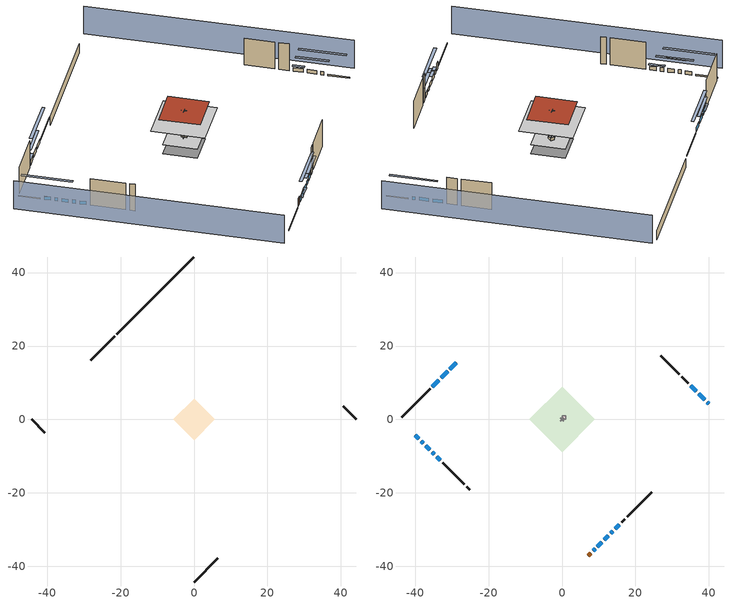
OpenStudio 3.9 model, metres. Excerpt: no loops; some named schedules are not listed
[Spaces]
basement - unconditioned 1
 floor foundation (Slab2 construction): -5.71,0 0,5.71 5.71,0 0,-5.71 z-2.13
 wall outside (RimJoist1 construction): -21.63,22.61 -28.11,16.12 z0.3:0.61
 wall outside (RimJoist2 construction): 44.24,0 40.64,3.6 z0.3:0.61
 wall outside (RimJoist3 construction): 0,-44.24 6.49,-37.75 z0.3:0.61
 wall outside (RimJoist4 construction): -44.24,0 -40.64,-3.6 z0.3:0.61
 wall foundation (FoundationWall1 construction): 0,44.24 -20.97,23.27 z-2.13:0.3
conditioned space 1
 floor to basement - unconditioned 1 (Floor1 construction): -5.71,0 0,5.71 5.71,0 0,-5.71 z0.3
 floor to garage 1 (Floor2 construction): -3.66,0 0,3.66 3.66,0 0,-3.66 z0.3
 floor adiabatic (AdiabaticFloorConstruction): -8.86,0 0,8.86 8.86,0 0,-8.86 z5.18
 wall outside (Wall3 construction): -35.93,8.3 -43.58,0.66 z0.3:7.62
 wall outside (Wall4 construction): 31.97,12.27 26.93,17.31 z0.3:7.62
 wall outside (Wall7 construction): 17.8,-26.44 24.48,-19.76 z0.3:7.62
 wall outside (Wall8 construction): -32.45,-11.78 -26.64,-17.6 z0.3:7.62
 wall outside (AdiabaticWallConstruction): -28.77,15.47 -30.5,13.73 / -31.16,13.08 -32.89,11.35 / -33.55,10.69 -35.28,8.96 / 13.25,-30.99 13.8,-30.44 / 8.45,-35.79 9,-35.24 z0.3:1.37; 39.98,4.26 39.48,4.76 z0.3:1.22; 38.82,5.42 37.24,7 / 36.58,7.65 35,9.23 z0.3:1.31; 11.48,-32.76 12.59,-31.65 / -38.27,-5.96 -37.73,-6.51 / -35.36,-8.87 -34.82,-9.42 z0.3:1.34; 14.45,-29.79 15.62,-28.61 / 9.65,-34.59 10.82,-33.41 z0.3:1.43; -39.98,-4.26 -38.93,-5.31 / -37.07,-7.17 -36.02,-8.22 / -34.16,-10.07 -33.11,-11.13 z0.3:1.28
 wall outside (AdiabaticWallConstruction 1): 7.14,-37.09 7.79,-36.45 z0.3:2.34
 wall to garage 1 (Wall5 construction): -0.43,-0.43 0.43,0.43 z0.3:7.62
 wall to garage 1 (Wall6 construction): 0.43,-0.43 -0.43,0.43 z0.3:7.62
 window (WindowConstruction): -28.77,15.47 -30.5,13.74 z0.3:1.37
 window (WindowConstruction 1): -31.16,13.08 -32.89,11.35 z0.3:1.37
 window (WindowConstruction 2): -33.55,10.69 -35.28,8.96 z0.3:1.37
 window (WindowConstruction 3): 39.98,4.26 39.48,4.76 z0.3:1.22
 window (WindowConstruction 4): 38.82,5.42 37.24,7 z0.3:1.31
 window (WindowConstruction 5): 36.58,7.65 35,9.23 z0.3:1.31
 window (WindowConstruction 6): 11.48,-32.76 12.59,-31.65 z0.3:1.34
 window (WindowConstruction 7): 13.25,-30.99 13.79,-30.44 z0.3:1.37
 window (WindowConstruction 8): 14.45,-29.79 15.62,-28.62 z0.3:1.43
 window (WindowConstruction 9): 8.45,-35.79 9,-35.24 z0.3:1.37
 window (WindowConstruction 10): 9.65,-34.58 10.82,-33.41 z0.3:1.43
 window (WindowConstruction 11): -39.98,-4.26 -38.93,-5.31 z0.3:1.28
 window (WindowConstruction 12): -38.27,-5.96 -37.73,-6.51 z0.3:1.34
 window (WindowConstruction 13): -37.07,-7.17 -36.02,-8.22 z0.3:1.28
 window (WindowConstruction 14): -35.36,-8.87 -34.82,-9.42 z0.3:1.34
 window (WindowConstruction 15): -34.16,-10.08 -33.11,-11.13 z0.3:1.28
 door (Door): 7.14,-37.09 7.79,-36.45 z0.3:2.34
 ceiling adiabatic (AdiabaticFloorConstruction): 0,-8.86 8.86,0 0,8.86 -8.86,0 z5.18
 roof outside (Roof1 construction): 0,6.78 -6.78,0 0,-6.78 6.78,0 z7.62
garage 1
 floor foundation (Slab1 construction): -3.66,0 0,3.66 3.66,0 0,-3.66 z0
 wall outside (Wall1 construction): 34.35,9.89 32.62,11.62 z0.3:7.62
 wall outside (Wall2 construction): 16.28,-27.96 17.14,-27.1 z0.3:7.62
 wall outside (Wall9 construction): -25.98,-18.26 -25.12,-19.12 z0.3:7.62
furnace airloop ret air space
 floor adiabatic (AdiabaticConst): 0,0 0,1 1,1 1,0 z0
 wall adiabatic (AdiabaticConst): 0,1 0,0 1,0 1,1 0,1 z0:1
 ceiling adiabatic (AdiabaticConst): 1,0 1,1 0,1 0,0 z1
shading: -47.47,-3.23 -3.23,-47.47 / 47.47,3.23 3.23,47.47 z0:7.62; -34.17,10.07 -25.11,19.13 -25.54,19.56 -34.6,10.5 z6.55; -34.83,9.41 -29.22,15.02 -29.65,15.45 -35.26,9.84 z4.11; -35.49,8.75 -33.33,10.91 -33.76,11.34 -35.92,9.18 z1.68; 35.81,8.42 43.65,0.59 44.08,1.02 36.25,8.85 z6.4; 35.3,8.94 40.76,3.48 41.19,3.91 35.73,9.37 z4.05; 34.79,9.45 36.8,7.44 37.23,7.87 35.22,9.88 z1.62; 16.25,-27.98 7.82,-36.42 8.25,-36.85 16.68,-28.41 z6.52; 15.73,-28.5 11.31,-32.93 11.74,-33.36 16.17,-28.93 z4.11; 17.56,-26.68 12.51,-31.73 12.94,-32.16 17.99,-27.11 z4.18; 9.21,-35.03 8.23,-36.01 8.66,-36.44 9.64,-35.46 z1.68; 11.04,-33.2 9.44,-34.8 9.87,-35.23 11.47,-33.63 z1.74; -35.27,-8.97 -43.65,-0.59 -44.08,-1.02 -35.7,-9.4 z6.46; -35.79,-8.45 -40.21,-4.02 -40.64,-4.46 -36.22,-8.88 z4.08; -34.08,-10.16 -39.01,-5.23 -39.44,-5.66 -34.51,-10.59 z4.02; -34.6,-9.63 -35.58,-8.66 -36.01,-9.09 -35.03,-10.07 z1.65; -32.9,-11.34 -34.38,-9.86 -34.81,-10.29 -33.33,-11.77 z1.58
[Site]
Portland Intl Arpt_OR: Latitude {deg}=45.59; Longitude {deg}=-122.6; Time Zone {hr}=-8; Elevation {m}=33; Terrain=Suburbs; Keep Site Location Information=Yes
[Site:GroundTemperature:Shallow]
10.2558, 8.96328, 8.85977, 9.47314, 11.9355, 14.3863, 16.5111, 17.8571, 17.9714, 16.8767, 14.8061, 12.4304
[Site:WaterMainsTemperature]
Calculation Method=Schedule; Temperature Schedule=mains temperature schedule
[Building]
Building 1
[Material] Roughness=Rough
Name | Thickness {m} | Conductivity {W/m-K} | Density {kg/m3} | Specific Heat {J/kg-K} | Thermal Absorptance | Solar Absorptance | Visible Absorptance
asphalt or fiberglass shingles | 0.00635 | 0.162714 | 1121.4 | 1465.45 | 0.9 | 0.85 | 0.85
roof rigid ins | 0.051816 | 0.029427 | 32.04 | 1214.23 | 0.9 | 0.7 | 0.7
osb sheathing 0.75 in. | 0.01905 | 0.115458 | 512.64 | 1214.23 | 0.9 | 0.7 | 0.7
roof stud and cavity | 0.2032 | 0.667294 | 78.34581 | 1123.46 | 0.9 | 0.7 | 0.7
gypsum board | 0.0127 | 0.160291 | 801 | 837.4 | 0.9 | 0.6 | 0.6
wood siding | 0.0254 | 0.102417 | 544.68 | 1172.36 | 0.9 | 0.85 | 0.85
osb sheathing 0.5 in. | 0.0127 | 0.115458 | 512.64 | 1214.23 | 0.9 | 0.7 | 0.7
wall stud and cavity | 0.1397 | 0.727959 | 139.0536 | 1170.24 | 0.9 | 0.6 | 0.6
wall stud and cavity 1 | 0.1397 | 0.550994 | 139.0536 | 1170.24 | 0.9 | 0.7 | 0.7
osb sheathing 0.5 in. 1; osb sheathing 0.5 in. 2 | 0.0127 | 0.115458 | 512.64 | 1214.23
wall stud and cavity 2 | 0.1397 | 0.335416 | 139.0536 | 1170.24 | 0.9 | 0.7 | 0.7
rim joist stud and cavity | 0.0508 | 0.178688 | 50.32683 | 1063.81 | 0.9 | 0.6 | 0.6
floor stud and cavity | 0.1397 | 0.923637 | 92.3553 | 1139.71 | 0.9 | 0.7 | 0.7
floor covering | 0.0127 | 0.0433444 | 54.468 | 1339.84 | 0.9 | 0.6 | 0.6
concrete 4.0 in. | 0.1016 | 1.803125 | 2242.8 | 837.4 | 0.9 | 0.7 | 0.7
concrete 8.0 in. | 0.2032 | 1.803125 | 2242.8 | 837.4 | 0.9 | 0.7 | 0.7
wood siding 1; wood siding 2 | 0.0254 | 0.102417 | 544.68 | 1172.36
wall rigid ins; floor rigid ins | 0.512978 | 0.029427 | 32.04 | 1214.23 | 0.9 | 0.7 | 0.7
wall stud and cavity 3 | 0.0889 | 0.380278 | 52.3479 | 1209.89 | 0.9 | 0.7 | 0.7
door material | 0.04445 | 0.0612267 | 512.64 | 1214.23 | 0.9 | 0.7 | 0.7
floor stud and cavity 1 | 0.1397 | 1.75129 | 37.0049 | 1207.88 | 0.9 | 0.7 | 0.7
wall stud and cavity 4 | 0.0889 | 0.391764 | 83.0341 | 1211.67 | 0.9 | 0.7 | 0.7
furniture material conditioned space 1; furniture material garage 1; furniture material basement - unconditioned 1 | 0.1524 | 0.115458 | 640.8 | 1214.23 | 0.9 | 0.6 | 0.6
[Construction]
Roof1 construction: asphalt or fiberglass shingles, roof rigid ins, osb sheathing 0.75 in., roof stud and cavity, gypsum board
Wall1 construction; Wall2 construction: wood siding, osb sheathing 0.5 in., wall stud and cavity
Wall3 construction; Wall4 construction: wood siding, osb sheathing 0.5 in., wall stud and cavity 1, gypsum board
Wall5 construction: osb sheathing 0.5 in. 1, wall stud and cavity 2, gypsum board
Wall6 construction: osb sheathing 0.5 in. 2, wall stud and cavity 2, gypsum board
Wall7 construction; Wall8 construction: wood siding, osb sheathing 0.5 in. 1, wall stud and cavity 1, gypsum board
Wall9 construction: wood siding, osb sheathing 0.5 in. 1, wall stud and cavity
RimJoist1 construction; RimJoist2 construction; RimJoist3 construction; RimJoist4 construction: wood siding, rim joist stud and cavity
Floor1 construction; Floor2 construction: floor stud and cavity, osb sheathing 0.75 in., floor covering
Slab1 construction; Slab2 construction: concrete 4.0 in.
FoundationWall1 construction: concrete 8.0 in.
WindowConstruction; WindowConstruction 1; WindowConstruction 2; WindowConstruction 3; WindowConstruction 4; WindowConstruction 5; WindowConstruction 6; WindowConstruction 7; WindowConstruction 8; WindowConstruction 9; WindowConstruction 10; WindowConstruction 11; WindowConstruction 12; WindowConstruction 13; WindowConstruction 14; WindowConstruction 15: WindowMaterial
AdiabaticWallConstruction: wood siding 1, wall rigid ins, wall stud and cavity 3, gypsum board
Door: door material
AdiabaticWallConstruction 1: wood siding 2, wall rigid ins, wall stud and cavity 3, gypsum board
AdiabaticFloorConstruction: floor stud and cavity 1, floor rigid ins, osb sheathing 0.75 in., floor covering
PartitionWallConstruction: gypsum board, wall stud and cavity 4, gypsum board
furniture construction conditioned space 1: furniture material conditioned space 1
furniture construction garage 1: furniture material garage 1
furniture construction basement - unconditioned 1: furniture material basement - unconditioned 1
AdiabaticConst: Adiabatic
[WindowMaterial:SimpleGlazingSystem]
WindowMaterial: U-Factor {W/m2-K}=1.93052; Solar Heat Gain Coefficient=0.49
[Material:NoMass]
Adiabatic: Roughness=Rough; Thermal Resistance {m2-K/W}=176.1
[ThermalZone] Multiplier=1; Use Ideal Air Loads=No
Name | Volume {m3} | Thermostat
conditioned space | 606.66 | conditioned space temperature setpoint
garage | 65.242
basement - unconditioned | 158.733
furnace airloop ret air zone | 1
[Sizing:Zone] Zone Cooling Design Supply Air Temperature Input Method=SupplyAirTemperature; Zone Cooling Design Supply Air Temperature {C}=14; Zone Cooling Design Supply Air Temperature Difference {deltaC}=11.11; Zone Heating Design Supply Air Temperature Input Method=SupplyAirTemperature; Zone Heating Design Supply Air Temperature {C}=40; Zone Heating Design Supply Air Temperature Difference {deltaC}=11.11; Zone Cooling Design Supply Air Humidity Ratio {kg-H2O/kg-air}=0.0085; Zone Heating Design Supply Air Humidity Ratio {kg-H2O/kg-air}=0.008; Cooling Design Air Flow Method=DesignDay; Heating Design Air Flow Method=DesignDay; Account for Dedicated Outdoor Air System=No; Dedicated Outdoor Air System Control Strategy=NeutralSupplyAir; Dedicated Outdoor Air Low Setpoint Temperature for Design {C}=autosize; Dedicated Outdoor Air High Setpoint Temperature for Design {C}=autosize; Zone Load Sizing Method=Sensible Load Only No Latent Load; Zone Latent Cooling Design Supply Air Humidity Ratio Input Method=HumidityRatioDifference; Zone Cooling Design Supply Air Humidity Ratio Difference {kgWater/kgDryAir}=0.005; Zone Latent Heating Design Supply Air Humidity Ratio Input Method=HumidityRatioDifference; Zone Humidification Design Supply Air Humidity Ratio Difference {kgWater/kgDryAir}=0.005; Sizing Option=Coincident
garage; basement - unconditioned; furnace airloop ret air zone
[Space]
Name | Thermal Zone | Volume {m3}
conditioned space 1 | conditioned space | 606.66
garage 1 | garage | 65.242
basement - unconditioned 1 | basement - unconditioned | 158.733
furnace airloop ret air space | furnace airloop ret air zone
[ThermostatSetpoint:DualSetpoint]
conditioned space temperature setpoint: Heating Setpoint Temperature Schedule=heating setpoint; Cooling Setpoint Temperature Schedule=cooling setpoint; Temperature Difference Between Cutout And Setpoint {deltaC}=0
[Foundation:Kiva] Wall Depth Below Slab {m}=0.2032
Name | Initial Indoor Air Temperature {C} | Wall Height Above Grade {m}
Foundation Kiva 1 | 13.4258 | 0.1016
Foundation Kiva 2 | 9.52053 | 0.3048
[Foundation:Kiva:Settings]
Soil Conductivity {W/m-K}=2.9427; Soil Density {kg/m3}=1842.3; Soil Specific Heat {J/kg-K}=418.7; Ground Solar Absorptivity=0.9; Ground Thermal Absorptivity=0.9; Ground Surface Roughness {m}=0.03; Far-Field Width {m}=40; Deep-Ground Boundary Condition=ZeroFlux; Deep-Ground Depth {m}=40; Minimum Cell Dimension {m}=0.2; Maximum Cell Growth Coefficient=3; Simulation Timestep=Timestep
[SurfaceProperty:ExposedFoundationPerimeter] Exposed Perimeter Calculation Method=TotalExposedPerimeter
Name | Total Exposed Perimeter {m}
Slab1 | 14.6304
Slab2 | 29.65704
[SurfaceProperty:IncidentSolarMultiplier] Incident Solar Multiplier=1; Incident Solar Multiplier Schedule=trans schedule winter=0.85 summer=0.7
Window1; Window2; Window3; Window4; Window5; Window6; Window7; Window8; Window9; Window10; Window11; Window12; Window13; Window14; Window15; Window16
[InternalMass:Definition] Design Level Calculation Method=SurfaceArea
Name | Construction | Surface Area {m2}
partition wall mass | PartitionWallConstruction | 248.794
furniture mass conditioned space 1 | furniture construction conditioned space 1 | 99.51774
furniture mass garage 1 | furniture construction garage 1 | 2.67561
furniture mass basement - unconditioned 1 | furniture construction basement - unconditioned 1 | 26.03886
[InternalMass] Multiplier=1
Name | Internal Mass Definition | Space or SpaceType
partition wall mass | partition wall mass | conditioned space 1
furniture mass conditioned space 1 | furniture mass conditioned space 1 | conditioned space 1
furniture mass garage 1 | furniture mass garage 1 | garage 1
furniture mass basement - unconditioned 1 | furniture mass basement - unconditioned 1 | basement - unconditioned 1
[EnergyManagementSystem:Sensor]
Name | Output Variable or Output Meter Index Key | Output Variable or Output Meter
water_heater_amb_temp | basement - unconditioned | Zone Mean Air Temperature
water_heater_amb_rh | basement - unconditioned | Zone Air Relative Humidity
water_heater_T_set | water heater setpoint | Schedule Value
out_pb_s |  | Site Outdoor Air Barometric Pressure
out_wt_s |  | Site Outdoor Air Humidity Ratio
site_vw_s |  | Site Wind Speed
cool_season | cooling season schedule | Schedule Value
furnace_airloop_AH_MFR_s | Node 15 | System Node Mass Flow Rate
furnace_airloop_AH_VFR_s | Node 15 | System Node Current Density Volume Flow Rate
furnace_airloop_AH_Tout_s | Node 15 | System Node Temperature
furnace_airloop_AH_Wout_s | Node 15 | System Node Humidity Ratio
furnace_airloop_RA_T_s | Node 18 | System Node Temperature
furnace_airloop_Ra_W_s | Node 18 | System Node Humidity Ratio
furnace_airloop_0_DZ_T_s | basement - unconditioned | Zone Air Temperature
furnace_airloop_0_DZ_W_s | basement - unconditioned | Zone Mean Air Humidity Ratio
natural_vent_s | natural vent schedule | Schedule Value
htg_sp_s | heating setpoint | Schedule Value
clg_sp_s | cooling setpoint | Schedule Value
mech_vent_range_fan_0_sch_s | mech vent range fan 0 schedule | Schedule Value
mech_vent_bath_fan_0_sch_s | mech vent bath fan 0 schedule | Schedule Value
clothes_dryer_exhaust_0_sch_s | clothes_dryer | Schedule Value
htg_load_cond |  | Heating:EnergyTransfer:Zone:CONDITIONED SPACE
clg_load_cond |  | Cooling:EnergyTransfer:Zone:CONDITIONED SPACE
htg_load_duct |  | Heating:EnergyTransfer:Zone:FURNACE AIRLOOP RET AIR ZONE
clg_load_duct |  | Cooling:EnergyTransfer:Zone:FURNACE AIRLOOP RET AIR ZONE
s_conv | Floor1 | Surface Inside Face Convection Heat Gain Energy
s_ig | Floor1 | Surface Inside Face Internal Gains Radiation Heat Gain Energy
s_sol | Floor1 | Surface Inside Face Solar Radiation Heat Gain Energy
s_lgt | Floor1 | Surface Inside Face Lights Radiation Heat Gain Energy
s_surf | Floor1 | Surface Inside Face Net Surface Thermal Radiation Heat Gain Energy
s_conv_1 | Floor2 | Surface Inside Face Convection Heat Gain Energy
s_ig_1 | Floor2 | Surface Inside Face Internal Gains Radiation Heat Gain Energy
s_sol_1 | Floor2 | Surface Inside Face Solar Radiation Heat Gain Energy
s_lgt_1 | Floor2 | Surface Inside Face Lights Radiation Heat Gain Energy
s_surf_1 | Floor2 | Surface Inside Face Net Surface Thermal Radiation Heat Gain Energy
s_conv_2 | inferred conditioned ceiling | Surface Inside Face Convection Heat Gain Energy
s_ig_2 | inferred conditioned ceiling | Surface Inside Face Internal Gains Radiation Heat Gain Energy
s_sol_2 | inferred conditioned ceiling | Surface Inside Face Solar Radiation Heat Gain Energy
s_lgt_2 | inferred conditioned ceiling | Surface Inside Face Lights Radiation Heat Gain Energy
s_surf_2 | inferred conditioned ceiling | Surface Inside Face Net Surface Thermal Radiation Heat Gain Energy
s_conv_3 | inferred conditioned floor | Surface Inside Face Convection Heat Gain Energy
s_ig_3 | inferred conditioned floor | Surface Inside Face Internal Gains Radiation Heat Gain Energy
s_sol_3 | inferred conditioned floor | Surface Inside Face Solar Radiation Heat Gain Energy
s_lgt_3 | inferred conditioned floor | Surface Inside Face Lights Radiation Heat Gain Energy
s_surf_3 | inferred conditioned floor | Surface Inside Face Net Surface Thermal Radiation Heat Gain Energy
s_conv_4 | Roof1 | Surface Inside Face Convection Heat Gain Energy
s_ig_4 | Roof1 | Surface Inside Face Internal Gains Radiation Heat Gain Energy
s_sol_4 | Roof1 | Surface Inside Face Solar Radiation Heat Gain Energy
s_lgt_4 | Roof1 | Surface Inside Face Lights Radiation Heat Gain Energy
s_surf_4 | Roof1 | Surface Inside Face Net Surface Thermal Radiation Heat Gain Energy
ss_sol | Door1 | Surface Inside Face Solar Radiation Heat Gain Energy
ss_lgt | Door1 | Surface Inside Face Lights Radiation Heat Gain Energy
ss_conv | Door1 | Surface Inside Face Convection Heat Gain Energy
ss_ig | Door1 | Surface Inside Face Internal Gains Radiation Heat Gain Energy
ss_surf | Door1 | Surface Inside Face Net Surface Thermal Radiation Heat Gain Energy
ss_conv_1 | Window1 | Surface Inside Face Convection Heat Gain Energy
ss_ig_1 | Window1 | Surface Inside Face Internal Gains Radiation Heat Gain Energy
ss_surf_1 | Window1 | Surface Inside Face Net Surface Thermal Radiation Heat Gain Energy
ss_trans_in | Window1 | Surface Window Transmitted Solar Radiation Rate
ss_back_out | Window1 | Surface Window Shortwave from Zone Back Out Window Heat Transfer Rate
ss_trans_out | Window1 | Surface Inside Face Initial Transmitted Diffuse Transmitted Out Window Solar Radiation Rate
ss_conv_2 | Window10 | Surface Inside Face Convection Heat Gain Energy
ss_ig_2 | Window10 | Surface Inside Face Internal Gains Radiation Heat Gain Energy
ss_surf_2 | Window10 | Surface Inside Face Net Surface Thermal Radiation Heat Gain Energy
[ElectricEquipment:Definition] Design Level Calculation Method=EquipmentLevel
Name | Design Level {W} | Fraction Latent | Fraction Radiant | Fraction Lost
ceiling fan | 19.3019 | 0 | 0.558 | 0
clothes washer | 155.485 | 0.03 | 0.162 | 0.7
clothes dryer | 306.517 | 0.015 | 0.081 | 0.85
dishwasher | 316.595 | 0.3 | 0.18 | 0.4
fridge | 46.9578 | 0 | 0.6 | 0
cooking range | 808.043 | 0.08 | 0.432 | 0.2
misc tv | 203.422 | 0 | 0.6 | 0
misc plug loads | 185.278 | 0.021 | 0.558 | 0.049
whole house fan; mech vent house fan | 0 | 0 | 0 | 1
mech vent house fan cfis | 0 | 0 | 0 | 0
mech vent range fan 0; mech vent bath fan 0 | 30 | 0 | 0 | 1
[ElectricEquipment] Space or SpaceType=conditioned space 1
Name | Electric Equipment Definition | Schedule
ceiling fan | ceiling fan | ceiling_fan
clothes washer | clothes washer | clothes_washer
clothes dryer | clothes dryer | clothes_dryer
dishwasher | dishwasher | dishwasher
fridge | fridge | fridge schedule
cooking range | cooking range | cooking_range
misc tv | misc tv | plug_loads_tv
misc plug loads | misc plug loads | plug_loads_other
whole house fan | whole house fan | Always On Discrete
mech vent house fan | mech vent house fan | mech vent house fan schedule
mech vent house fan cfis | mech vent house fan cfis | mech vent house fan cfis schedule
mech vent range fan 0 | mech vent range fan 0 | mech vent range fan 0 schedule
mech vent bath fan 0 | mech vent bath fan 0 | mech vent bath fan 0 schedule
[OtherEquipment:Definition] Design Level Calculation Method=EquipmentLevel
Name | Design Level {W} | Fraction Latent | Fraction Radiant | Fraction Lost
water heater sens; furnace airloop_0 SupSensLkToCond; furnace airloop_0 SupCondToLv; furnace airloop_0 RetCondToRP; furnace airloop_0 RetSensLkToRP; furnace airloop_0 SupCondToDZ; furnace airloop_0 RetCondToDZ; furnace airloop_0 SupSensLkToDZ; mech vent house fan sensible load | 0 | 0 | 0 | 0
water heater lat; furnace airloop_0 SupLatLkToCond; furnace airloop_0 RetLatLkToRP; furnace airloop_0 SupLatLkToDZ; mech vent house fan latent load | 0 | 1 | 0 | 0
water heater energy adjustment1 | 0.01 | 0 | 0 | 1
clothes dryer 2 | 4072.13 | 0.015 | 0.081 | 0.85
cooking range 2 | 0 | 0.08 | 0.432 | 0.2
general water use sensible | -43.4886 | 0 | 0.6 | 0
general water use latent | 44.1266 | 1 | 0 | 0
[OtherEquipment]
Name | Other Equipment Definition | Space or SpaceType | Schedule | Fuel Type
water heater sens | water heater sens | basement - unconditioned 1 | Always On Discrete
water heater lat | water heater lat | basement - unconditioned 1 | Always On Discrete
water heater energy adjustment1 | water heater energy adjustment1 | basement - unconditioned 1 | Always On Discrete | Electricity
clothes dryer 1 | clothes dryer 2 | conditioned space 1 | clothes_dryer | NaturalGas
cooking range 1 | cooking range 2 | conditioned space 1 | cooking_range | Electricity
general water use sensible | general water use sensible | conditioned space 1 | general water use schedule
general water use latent | general water use latent | conditioned space 1 | general water use schedule
furnace airloop_0 SupSensLkToCond | furnace airloop_0 SupSensLkToCond | conditioned space 1 | Always On Discrete
furnace airloop_0 SupLatLkToCond | furnace airloop_0 SupLatLkToCond | conditioned space 1 | Always On Discrete
furnace airloop_0 SupCondToLv | furnace airloop_0 SupCondToLv | conditioned space 1 | Always On Discrete
furnace airloop_0 RetCondToRP | furnace airloop_0 RetCondToRP | furnace airloop ret air space | Always On Discrete
furnace airloop_0 RetSensLkToRP | furnace airloop_0 RetSensLkToRP | furnace airloop ret air space | Always On Discrete
furnace airloop_0 RetLatLkToRP | furnace airloop_0 RetLatLkToRP | furnace airloop ret air space | Always On Discrete
furnace airloop_0 SupCondToDZ | furnace airloop_0 SupCondToDZ | basement - unconditioned 1 | Always On Discrete
furnace airloop_0 RetCondToDZ | furnace airloop_0 RetCondToDZ | basement - unconditioned 1 | Always On Discrete
furnace airloop_0 SupSensLkToDZ | furnace airloop_0 SupSensLkToDZ | basement - unconditioned 1 | Always On Discrete
furnace airloop_0 SupLatLkToDZ | furnace airloop_0 SupLatLkToDZ | basement - unconditioned 1 | Always On Discrete
mech vent house fan sensible load | mech vent house fan sensible load | conditioned space 1 | Always On Discrete
mech vent house fan latent load | mech vent house fan latent load | conditioned space 1 | Always On Discrete
[WaterUse:Equipment:Definition]
Name | Peak Flow Rate {m3/s}
clothes washer | 6.212e-06
dishwasher | 3.51338e-06
[Lights:Definition] Design Level Calculation Method=LightingLevel; Fraction Radiant=0.6; Fraction Visible=0.2; Return Air Fraction=0
Name | Lighting Level {W}
interior lighting | 390.51
garage lighting | 10.9504
[Lights] Fraction Replaceable=1
Name | Lights Definition | Space or SpaceType | Schedule
interior lighting | interior lighting | conditioned space 1 | lighting_interior
garage lighting | garage lighting | garage 1 | lighting_garage
[Exterior:Lights:Definition]
exterior lighting: Design Level {W}=13.4573
[Exterior:Lights]
exterior lighting: Exterior Lights Definition=exterior lighting; Schedule=exterior lighting schedule
[People:Definition]
occupants: Number of People Calculation Method=People; Number of People {people}=2; Fraction Radiant=0.314171; Sensible Heat Fraction=0.56303; Carbon Dioxide Generation Rate {m3/s-W}=0; Enable ASHRAE 55 Comfort Warnings=No; Mean Radiant Temperature Calculation Type=EnclosureAveraged
[People]
occupants: People Definition=occupants; Space or SpaceType=conditioned space 1; Number of People Schedule=occupants; Activity Level Schedule=occupants activity schedule; Multiplier=1
[ZoneMixing] Schedule=Always On Continuous; Design Flow Rate Calculation Method=Flow/Zone; Design Flow Rate {m3/s}=0
Name | Zone or Space | Source Zone or Space
furnace airloop_0 ZoneMixDZToCond mix | conditioned space | basement - unconditioned
furnace airloop_0 ZoneMixCondToDZ mix | basement - unconditioned | conditioned space
[SpaceInfiltration:DesignFlowRate] Schedule=Always On Discrete
Name | Space or SpaceType | Design Flow Rate Calculation Method | Design Flow Rate {m3/s} | Air Changes per Hour {1/hr} | Constant Term Coefficient | Temperature Term Coefficient | Velocity Term Coefficient | Velocity Squared Term Coefficient
natural vent flow; whole house fan flow; infil flow | conditioned space 1 | Flow/Space | 0
infil basement - unconditioned 1 | basement - unconditioned 1 | AirChanges/Hour |  | 0.1 | 1 | 0 | 0 | 0
basement_unconditioned 1 duct leakage imbalance infil flow | basement - unconditioned 1 | Flow/Space | 0
[SpaceInfiltration:EffectiveLeakageArea]
infil garage 1: Space or SpaceType=garage 1; Schedule=Always On Discrete; Effective Air Leakage Area {cm2}=203.878; Stack Coefficient=0.000129147; Wind Coefficient=4.64657e-05
